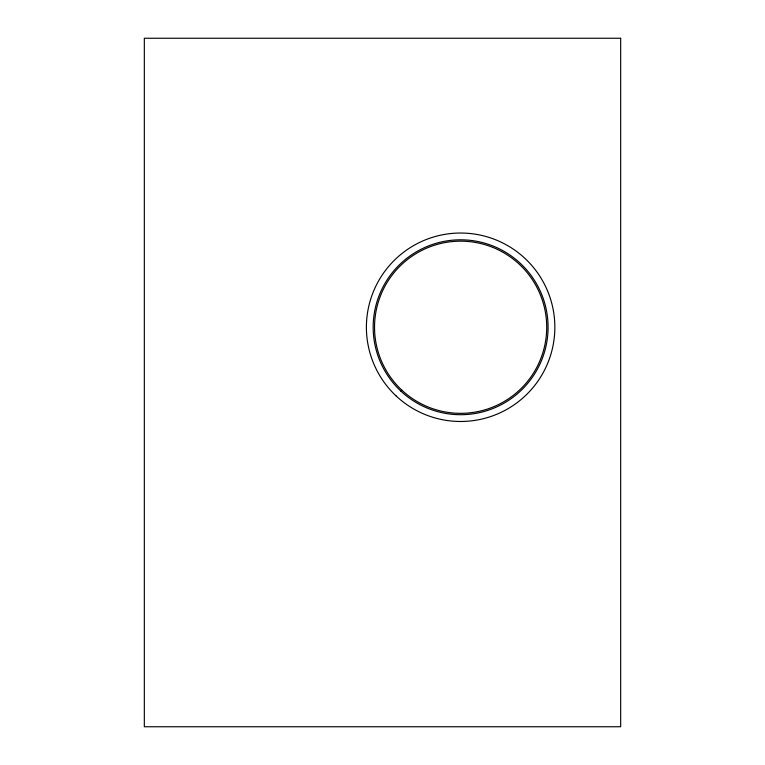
<?xml version="1.0" encoding="UTF-8"?>
<svg xmlns="http://www.w3.org/2000/svg" width="765" height="765" viewBox="0 0 765 765"><rect width="100%" height="100%" fill="white"/><g stroke="black" fill="none" stroke-linecap="round" stroke-linejoin="round"><path stroke-width="1.15" d="M620.673 38.25L144.327 38.25L144.327 726.75L620.673 726.75L620.673 38.25M396.203 396.021A94.229 94.229 0 0 0 552.387 348.658A94.229 94.229 0 0 0 433.277 237.083A94.229 94.229 0 0 0 396.203 396.021M400.841 391.078A87.449 87.449 0 0 0 545.789 347.119A87.449 87.449 0 0 0 435.247 243.566A87.449 87.449 0 0 0 400.841 391.078M401.768 390.083A86.091 86.091 0 0 0 544.46 346.813A86.091 86.091 0 0 0 435.639 244.867A86.091 86.091 0 0 0 401.768 390.083"/></g></svg>
